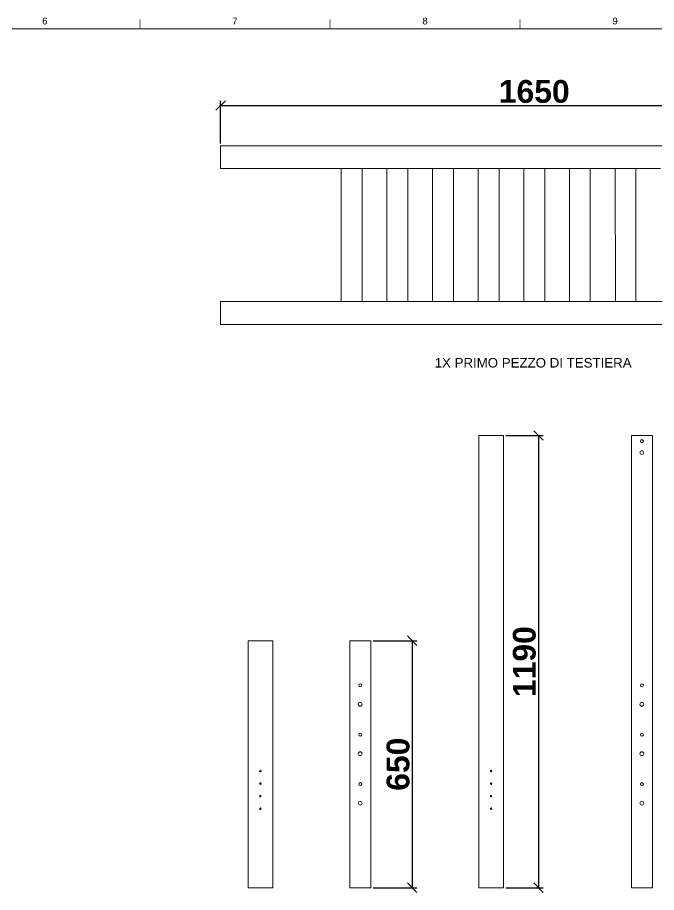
# Paper-space layout 'A726' of a CAD drawing. Header units: centimetres, sheet in millimetres. Extents: x 11 to 577, y 10 to 416.
# Drawn here: x 287.7 to 455.8, y 184.6 to 414.9 of the extents above; entities that cross this region are included whole.
import ezdxf
from ezdxf.enums import TextEntityAlignment as Align

# ---------------------------------------------------------------- set-up
doc = ezdxf.new("R2010")
doc.units = ezdxf.units.CM
for name, color, linetype, lineweight in [('A-ANNO-DIMS', 1, 'Continuous', 18), ('A-ELEV-MBE', 8, 'Continuous', 18), ('A-SECT-MCUT1', 7, 'Continuous', 13), ('G-ANNO-TEXT', 3, 'Continuous', 18), ('G-ANNO-TTLB', 3, 'Continuous', 18)]:
    doc.layers.add(name, color=color, linetype=linetype, lineweight=lineweight)
doc.styles.add('ARIAL', font='arial.ttf')
doc.styles.add('ARIAL-BOLD', font='arialbd.ttf')
doc.dimstyles.new('ISO-25', dxfattribs={"dimtxt": 6, "dimasz": 2.5, "dimexe": 1.25, "dimexo": 0.625, "dimtad": 1, "dimlfac": 10, "dimtxsty": 'ARIAL-BOLD', "dimblk": 'OBLIQUE', "dimcen": 2.5, "dimclrt": 256, "dimadec": 0, "dimazin": 0, "dimtfac": 1, "dimtmove": 0, "dimatfit": 3, "dimfxl": 1, "dimarcsym": 0})

# ---------------------------------------------------------------- blocks, each defined once
blk = doc.blocks.new('_Oblique')
at = {"color": 0, "linetype": 'ByBlock', "lineweight": -2}
blk.add_line((-0.5, -0.5), (0.5, 0.5), dxfattribs=at)
blk = doc.blocks.new('*D71')
at = {"layer": 'A-ANNO-DIMS', "color": 0, "lineweight": -2, "transparency": 16777216}
for p, q in [((416.2, 304.88), (426.03, 304.88)), ((424.78, 304.88), (424.78, 185.88)), ((416.2, 185.88), (426.03, 185.88))]:
    blk.add_line(p, q, dxfattribs=at)
at = {"layer": 'Defpoints', "color": 0, "transparency": 16777216}
for p in [(415.58, 304.88), (415.58, 185.88), (424.78, 185.88)]:
    blk.add_point(p, dxfattribs=at)
at = {"layer": 'A-ANNO-DIMS', "color": 0, "lineweight": -2, "transparency": 16777216, "xscale": 2.5, "yscale": 2.5, "zscale": 2.5}
for p, rotation in [((424.78, 304.88), 90), ((424.78, 185.88), 270)]:
    blk.add_blockref('_Oblique', p, dxfattribs=dict(at, rotation=rotation))
at = {"layer": 'A-ANNO-DIMS', "transparency": 16777216, "insert": (421.09, 245.38), "char_height": 6, "attachment_point": 5, "rotation": 90, "style": 'ARIAL-BOLD'}
blk.add_mtext('1190', dxfattribs=at)
blk = doc.blocks.new('*D72')
at = {"layer": 'A-ANNO-DIMS', "color": 0, "lineweight": -2, "transparency": 16777216}
for p, q in [((381.27, 250.88), (392.81, 250.88)), ((391.56, 250.88), (391.56, 185.88)), ((381.27, 185.88), (392.81, 185.88))]:
    blk.add_line(p, q, dxfattribs=at)
at = {"layer": 'Defpoints', "color": 0, "transparency": 16777216}
for p in [(380.64, 250.88), (380.64, 185.88), (391.56, 185.88)]:
    blk.add_point(p, dxfattribs=at)
at = {"layer": 'A-ANNO-DIMS', "color": 0, "lineweight": -2, "transparency": 16777216, "xscale": 2.5, "yscale": 2.5, "zscale": 2.5}
for p, rotation in [((391.56, 250.88), 90), ((391.56, 185.88), 270)]:
    blk.add_blockref('_Oblique', p, dxfattribs=dict(at, rotation=rotation))
at = {"layer": 'A-ANNO-DIMS', "transparency": 16777216, "insert": (387.87, 218.38), "char_height": 6, "attachment_point": 5, "rotation": 90, "style": 'ARIAL-BOLD'}
blk.add_mtext('650', dxfattribs=at)
blk = doc.blocks.new('*D73')
at = {"layer": 'A-ANNO-DIMS', "color": 0, "lineweight": -2, "transparency": 16777216}
for p, q in [((341.17, 381.72), (341.17, 392.93)), ((341.17, 391.68), (506.17, 391.68)), ((506.17, 381.72), (506.17, 392.93))]:
    blk.add_line(p, q, dxfattribs=at)
at = {"layer": 'Defpoints', "color": 0, "transparency": 16777216}
for p in [(506.17, 391.68), (341.17, 381.09), (506.17, 381.09)]:
    blk.add_point(p, dxfattribs=at)
at = {"layer": 'A-ANNO-DIMS', "color": 0, "lineweight": -2, "transparency": 16777216, "xscale": 2.5, "yscale": 2.5, "zscale": 2.5, "rotation": 180}
blk.add_blockref('_Oblique', (341.17, 391.68), dxfattribs=at)
at = {"layer": 'A-ANNO-DIMS', "color": 0, "lineweight": -2, "transparency": 16777216, "xscale": 2.5, "yscale": 2.5, "zscale": 2.5}
blk.add_blockref('_Oblique', (506.17, 391.68), dxfattribs=at)
at = {"layer": 'A-ANNO-DIMS', "transparency": 16777216, "insert": (423.67, 395.36), "char_height": 6, "attachment_point": 5, "style": 'ARIAL-BOLD'}
blk.add_mtext('1650', dxfattribs=at)

psp = doc.layouts.new('A726')

# ---------------------------------------------------------------- linework, layer by layer
at = {"layer": 'A-ELEV-MBE'}
for p, q in [((341.1698, 381.0919), (506.1698, 381.0919)), ((341.1698, 381.0919), (341.1698, 375.0919)), ((341.1698, 375.0919), (372.9198, 375.0919)), ((372.9198, 375.0919), (372.9198, 340.0919)), ((372.9198, 375.0919), (378.4198, 375.0919)), ((378.4198, 375.0919), (378.4198, 340.0919)), ((378.4198, 375.0919), (384.9198, 375.0919)), ((384.9198, 375.0919), (384.9198, 340.0919)), ((384.9198, 375.0919), (390.4198, 375.0919)), ((390.4198, 375.0919), (390.4198, 340.0919)), ((390.4198, 375.0919), (396.9198, 375.0919)), ((396.9198, 375.0919), (396.9198, 340.0919)), ((396.9198, 375.0919), (402.4198, 375.0919)), ((402.4198, 375.0919), (402.4198, 340.0919)), ((402.4198, 375.0919), (408.9198, 375.0919)), ((408.9198, 375.0919), (408.9198, 340.0919)), ((408.9198, 375.0919), (414.4198, 375.0919)), ((414.4198, 375.0919), (414.4198, 340.0919)), ((414.4198, 375.0919), (420.9198, 375.0919)), ((420.9198, 375.0919), (420.9198, 340.0919)), ((420.9198, 375.0919), (426.4198, 375.0919)), ((426.4198, 375.0919), (426.4198, 340.0919)), ((426.4198, 375.0919), (432.9198, 375.0919)), ((432.9198, 375.0919), (432.9198, 340.0919)), ((432.9198, 375.0919), (438.4198, 375.0919)), ((438.4198, 375.0919), (438.4198, 340.0919)), ((438.4198, 375.0919), (444.9198, 375.0919)), ((444.9198, 375.0919), (445.0485, 340.0919)), ((444.9198, 375.0919), (450.4198, 375.0919)), ((450.4198, 375.0919), (450.4198, 340.0919)), ((450.4198, 375.0919), (456.9198, 375.0919)), ((341.1698, 340.0919), (434.9632, 340.0919)), ((341.1698, 340.0919), (341.1698, 334.0919)), ((434.9632, 340.0919), (506.1698, 340.0919)), ((341.1698, 334.0919), (506.1698, 334.0919)), ((409.0795, 304.8765), (409.0795, 185.8765)), ((409.0795, 304.8765), (415.5795, 304.8765)), ((415.5795, 185.8765), (415.5795, 304.8765)), ((449.2402, 304.8765), (449.2402, 185.8765)), ((449.2402, 304.8765), (454.7402, 304.8765)), ((454.7402, 304.8765), (454.7402, 214.5482)), ((348.3768, 250.8765), (354.8768, 250.8765)), ((348.3768, 250.8765), (348.3768, 185.8765)), ((354.8768, 185.8765), (354.8768, 250.8765)), ((375.145, 250.8765), (375.145, 185.8765)), ((380.645, 250.8765), (375.145, 250.8765)), ((380.645, 250.8765), (380.645, 214.5482)), ((380.645, 206.4735), (380.645, 214.5482)), ((454.7402, 206.4735), (454.7402, 214.5482)), ((380.645, 185.8765), (380.645, 206.4735)), ((454.7402, 185.8765), (454.7402, 206.4735)), ((348.3768, 185.8765), (354.8768, 185.8765)), ((380.645, 185.8765), (375.145, 185.8765)), ((409.0795, 185.8765), (415.5795, 185.8765)), ((454.7402, 185.8765), (449.2402, 185.8765))]:
    psp.add_line(p, q, dxfattribs=at)
for centre, radius in [((451.9902, 303.3765), 0.4), ((451.9902, 300.3765), 0.5), ((377.895, 239.1402), 0.4), ((451.9902, 239.1402), 0.4), ((377.895, 234.1402), 0.5), ((451.9902, 234.1402), 0.5), ((377.895, 226.1402), 0.4), ((451.9902, 226.1402), 0.4), ((377.895, 221.1402), 0.5), ((451.9902, 221.1402), 0.5), ((351.6268, 216.5765), 0.2), ((412.3295, 216.5765), 0.2), ((351.6268, 213.2765), 0.2), ((377.895, 213.1402), 0.4), ((412.3295, 213.2765), 0.2), ((451.9902, 213.1402), 0.4), ((351.6268, 209.9765), 0.2), ((412.3295, 209.9765), 0.2), ((377.895, 208.1402), 0.5), ((451.9902, 208.1402), 0.5), ((351.6268, 206.6765), 0.2), ((412.3295, 206.6765), 0.2)]:
    psp.add_circle(centre, radius, dxfattribs=at)
at = {"layer": 'A-SECT-MCUT1'}
for p, q in [((351.6268, 206.8765), (351.6268, 206.6765)), ((412.3295, 206.8765), (412.3295, 206.6765))]:
    psp.add_line(p, q, dxfattribs=at)
at = {"layer": 'G-ANNO-TTLB'}
psp.add_line((571.3439, 411.8556), (13.93, 411.8556), dxfattribs=at)
at = {"layer": 'G-ANNO-TTLB', "const_width": 0.18, "flags": 128}
for points in [[(319.93, 414.3556), (319.93, 411.8556)], [(369.93, 414.3556), (369.93, 411.8556)], [(419.93, 414.3556), (419.93, 411.8556)]]:
    psp.add_lwpolyline(points, dxfattribs=at)

# ---------------------------------------------------------------- texts
at = {"layer": 'G-ANNO-TEXT', "style": 'ARIAL'}
for s, p in [('6', (294.93, 413.926)), ('7', (344.93, 413.926)), ('8', (394.93, 413.926)), ('9', (444.93, 413.926))]:
    psp.add_text(s, height=1.8, dxfattribs=at).set_placement(p, align=Align.MIDDLE_CENTER)
at = {"layer": 'G-ANNO-TEXT', "insert": (397.4747, 325.2544), "char_height": 2.5, "attachment_point": 1}
psp.add_mtext_dynamic_manual_height_columns('{\\fArial|b0|i0|c0|p34;1X PRIMO PEZZO DI TESTIERA}', width=76.045492, gutter_width=1, heights=[0], dxfattribs=at)

# ---------------------------------------------------------------- dimensions: what is measured, and where the dimension line sits
at = {"layer": 'A-ANNO-DIMS'}
dim = psp.add_linear_dim(base=(506.1698, 391.6758), p1=(341.1698, 381.0919), p2=(506.1698, 381.0919), dimstyle='ISO-25', dxfattribs=at)
dim.commit()
dim.dimension.update_dxf_attribs({"geometry": '*D73', "text_midpoint": (423.6698, 395.3642)})
for base, p1, p2, picture, middle in [((424.7815, 185.8765), (415.5795, 304.8765), (415.5795, 185.8765), '*D71', (421.0911, 245.3765)), ((391.5573, 185.8765), (380.645, 250.8765), (380.645, 185.8765), '*D72', (387.8689, 218.3765))]:
    dim = psp.add_linear_dim(base=base, p1=p1, p2=p2, angle=90, dimstyle='ISO-25', dxfattribs=at)
    dim.commit()
    dim.dimension.update_dxf_attribs({"geometry": picture, "text_midpoint": middle})

doc.saveas('drawing.dxf')
